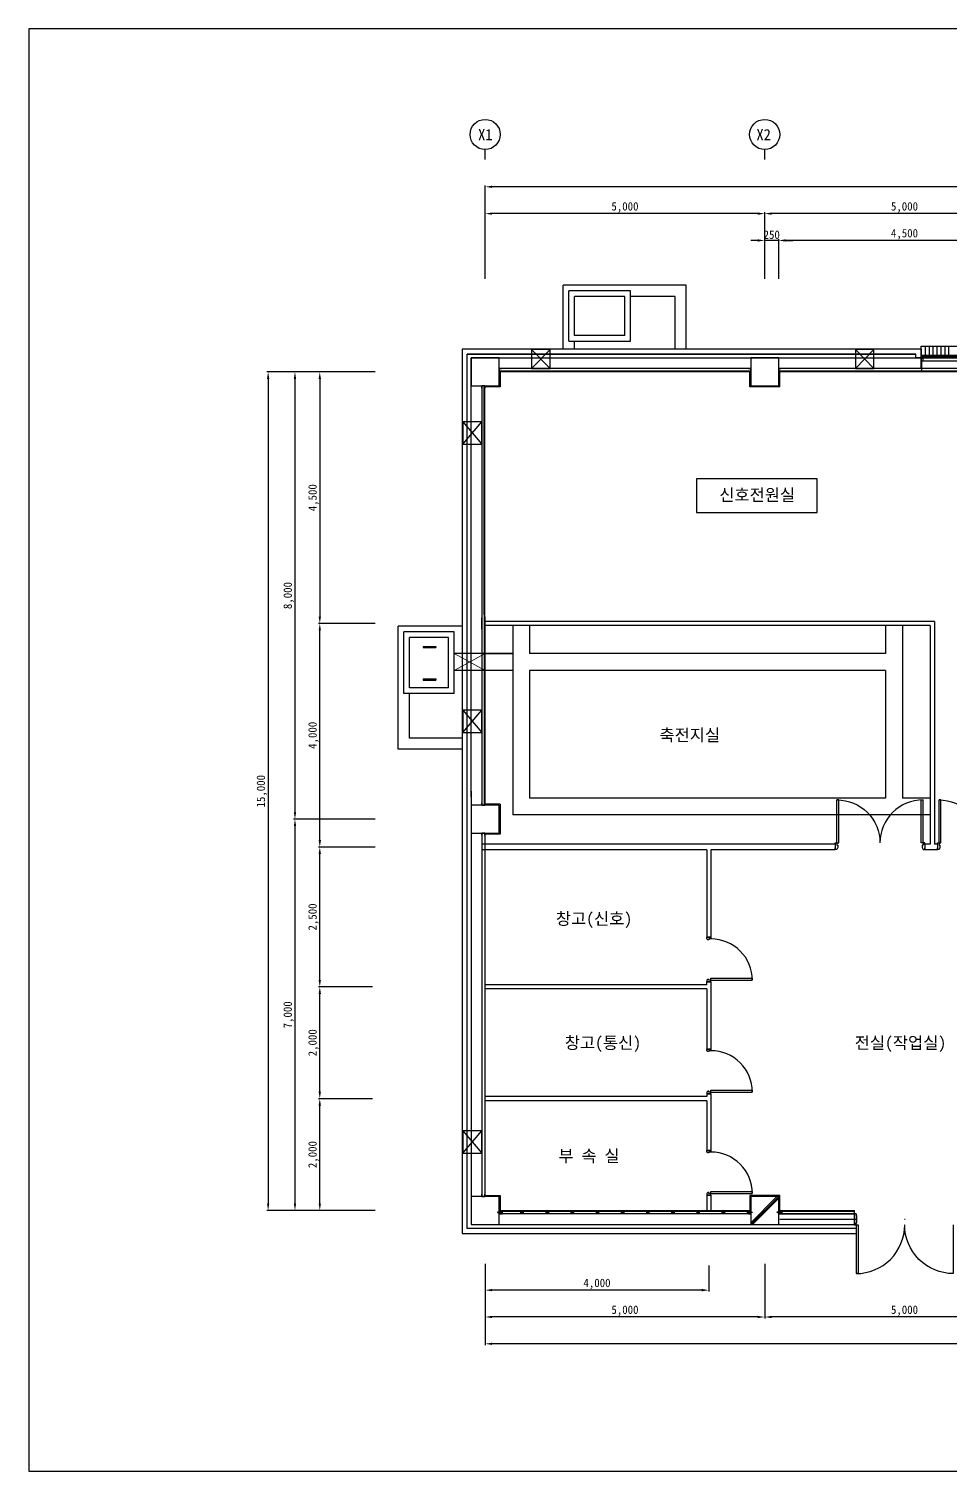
# Model space of a CAD drawing. Header units: millimetres. Extents: x -30813 to 8987, y -166608 to -135362.
# Drawn here: x -30813 to -14334, y -166608 to -140808 of the extents above; entities that cross this region are included whole.
import ezdxf
from ezdxf.enums import TextEntityAlignment as Align

# ---------------------------------------------------------------- set-up
doc = ezdxf.new("R2010")
doc.units = ezdxf.units.MM
doc.layers.add('TX-PAPR', color=2, linetype='Continuous', plot=False)
for name, color, linetype in [('TZ-BASE', 253, 'Continuous'), ('TZ-DIMS', 1, 'Continuous'), ('TZ-LEAL', 1, 'Continuous'), ('TZ-LEAT', 3, 'Continuous')]:
    doc.layers.add(name, color=color, linetype=linetype)
doc.styles.get("Standard").update_dxf_attribs({"font": 'GulimChe.ttf'})
doc.linetypes.add('BATTINB', pattern='A,0,-0.0025,[134,GulimChe.ttf,S=0.0025,R=0,X=-0.0025,Y=0.01],-0.005,[134,GulimChe.ttf,S=0.0025,R=180,X=0.0025,Y=0.01],-0.0025', length=0.01)
doc.dimstyles.new('D50', dxfattribs={"dimscale": 50, "dimtxt": 3, "dimasz": 2.5, "dimexe": 0.5, "dimexo": 0.5, "dimgap": 0.5, "dimtad": 1, "dimdec": 0, "dimzin": 1, "dimdsep": 46, "dimlunit": 6, "dimtxsty": 'Standard', "dimcen": 1, "dimclrd": 1, "dimclre": 1, "dimclrt": 3, "dimadec": 0, "dimazin": 0, "dimtfac": 1, "dimtdec": 0, "dimtix": 1, "dimtmove": 2, "dimatfit": 3, "dimfxl": 0, "dimtvp": 2, "dimlwd": -1, "dimlwe": -1, "dimarcsym": 0})

# ---------------------------------------------------------------- blocks, each defined once
blk = doc.blocks.new('*D4')
at = {"layer": 'DEFPOINTS', "color": 0, "ltscale": 0.1}
for p in [(-24632, -146945), (-25609, -151445), (-24632, -151445)]:
    blk.add_point(p, dxfattribs=at)
at = {"layer": 'TZ-DIMS', "color": 1, "ltscale": 0.1}
for p, q in [((-24657, -146945), (-25634, -146945)), ((-25609, -147070), (-25609, -151320)), ((-24657, -151445), (-25634, -151445))]:
    blk.add_line(p, q, dxfattribs=at)
for points in [[(-25630, -147070), (-25588, -147070), (-25609, -146945)], [(-25630, -151320), (-25588, -151320), (-25609, -151445)]]:
    blk.add_solid(points, dxfattribs=at)
at = {"layer": 'TZ-DIMS', "color": 3, "ltscale": 0.1, "insert": (-25720, -149195), "char_height": 150, "attachment_point": 5, "rotation": 90}
blk.add_mtext('4,500', dxfattribs=at)
blk = doc.blocks.new('*D5')
at = {"layer": 'DEFPOINTS', "color": 0, "ltscale": 0.1}
for p in [(-24596, -146945), (-26053, -154945), (-24596, -154945)]:
    blk.add_point(p, dxfattribs=at)
at = {"layer": 'TZ-DIMS', "color": 1, "ltscale": 0.1}
for p, q in [((-24621, -146945), (-26078, -146945)), ((-26053, -147070), (-26053, -154820)), ((-24621, -154945), (-26078, -154945))]:
    blk.add_line(p, q, dxfattribs=at)
for points in [[(-26074, -147070), (-26032, -147070), (-26053, -146945)], [(-26074, -154820), (-26032, -154820), (-26053, -154945)]]:
    blk.add_solid(points, dxfattribs=at)
at = {"layer": 'TZ-DIMS', "color": 3, "ltscale": 0.1, "insert": (-26164, -150945), "char_height": 150, "attachment_point": 5, "rotation": 90}
blk.add_mtext('8,000', dxfattribs=at)
blk = doc.blocks.new('*D6')
at = {"layer": 'DEFPOINTS', "color": 0, "ltscale": 0.1}
for p in [(-24596, -154945), (-26053, -161945), (-26053, -161945)]:
    blk.add_point(p, dxfattribs=at)
at = {"layer": 'TZ-DIMS', "color": 1, "ltscale": 0.1}
for p, q in [((-24621, -154945), (-26078, -154945)), ((-26053, -155070), (-26053, -161820))]:
    blk.add_line(p, q, dxfattribs=at)
for points in [[(-26074, -155070), (-26032, -155070), (-26053, -154945)], [(-26074, -161820), (-26032, -161820), (-26053, -161945)]]:
    blk.add_solid(points, dxfattribs=at)
at = {"layer": 'TZ-DIMS', "color": 3, "ltscale": 0.1, "insert": (-26164, -158445), "char_height": 150, "attachment_point": 5, "rotation": 90}
blk.add_mtext('7,000', dxfattribs=at)
blk = doc.blocks.new('*D7')
at = {"layer": 'DEFPOINTS', "color": 0, "ltscale": 0.1}
for p in [(-24596, -146945), (-26533, -161945), (-24596, -161945)]:
    blk.add_point(p, dxfattribs=at)
at = {"layer": 'TZ-DIMS', "color": 1, "ltscale": 0.1}
for p, q in [((-24621, -146945), (-26558, -146945)), ((-26533, -147070), (-26533, -161820)), ((-24621, -161945), (-26558, -161945))]:
    blk.add_line(p, q, dxfattribs=at)
for points in [[(-26554, -147070), (-26512, -147070), (-26533, -146945)], [(-26554, -161820), (-26512, -161820), (-26533, -161945)]]:
    blk.add_solid(points, dxfattribs=at)
at = {"layer": 'TZ-DIMS', "color": 3, "ltscale": 0.1, "insert": (-26644, -154445), "char_height": 150, "attachment_point": 5, "rotation": 90}
blk.add_mtext('15,000', dxfattribs=at)
blk = doc.blocks.new('*D9')
at = {"layer": 'DEFPOINTS', "color": 0, "ltscale": 0.1}
for p in [(-17401, -144593), (-17401, -145305), (-12901, -145305)]:
    blk.add_point(p, dxfattribs=at)
at = {"layer": 'TZ-DIMS', "color": 1, "ltscale": 0.1}
for p, q in [((-17401, -145280), (-17401, -144568)), ((-13026, -144593), (-17276, -144593)), ((-12901, -145280), (-12901, -144568))]:
    blk.add_line(p, q, dxfattribs=at)
for points in [[(-17276, -144572), (-17276, -144614), (-17401, -144593)], [(-13026, -144572), (-13026, -144614), (-12901, -144593)]]:
    blk.add_solid(points, dxfattribs=at)
at = {"layer": 'TZ-DIMS', "color": 3, "ltscale": 0.1, "insert": (-15151, -144482), "char_height": 150, "attachment_point": 5}
blk.add_mtext('4,500', dxfattribs=at)
blk = doc.blocks.new('*D10')
at = {"layer": 'DEFPOINTS', "color": 0, "ltscale": 0.1}
for p in [(-17651, -144593), (-17651, -145305), (-17401, -145305)]:
    blk.add_point(p, dxfattribs=at)
at = {"layer": 'TZ-DIMS', "color": 1, "ltscale": 0.1}
for p, q in [((-17776, -144593), (-17901, -144593)), ((-17651, -145280), (-17651, -144568)), ((-17401, -144593), (-17651, -144593)), ((-17401, -145280), (-17401, -144568)), ((-17276, -144593), (-17151, -144593))]:
    blk.add_line(p, q, dxfattribs=at)
for points in [[(-17776, -144572), (-17776, -144614), (-17651, -144593)], [(-17276, -144572), (-17276, -144614), (-17401, -144593)]]:
    blk.add_solid(points, dxfattribs=at)
at = {"layer": 'TZ-DIMS', "color": 3, "ltscale": 0.1, "insert": (-17526, -144491), "char_height": 150, "attachment_point": 5}
blk.add_mtext('250', dxfattribs=at)
blk = doc.blocks.new('*D12')
at = {"layer": 'DEFPOINTS', "color": 0, "ltscale": 0.1}
for p in [(-17651, -144113), (-17651, -145305), (-12651, -145305)]:
    blk.add_point(p, dxfattribs=at)
at = {"layer": 'TZ-DIMS', "color": 1, "ltscale": 0.1}
for p, q in [((-17651, -145280), (-17651, -144088)), ((-12776, -144113), (-17526, -144113)), ((-12651, -145280), (-12651, -144088))]:
    blk.add_line(p, q, dxfattribs=at)
for points in [[(-17526, -144092), (-17526, -144134), (-17651, -144113)], [(-12776, -144092), (-12776, -144134), (-12651, -144113)]]:
    blk.add_solid(points, dxfattribs=at)
at = {"layer": 'TZ-DIMS', "color": 3, "ltscale": 0.1, "insert": (-15151, -144002), "char_height": 150, "attachment_point": 5}
blk.add_mtext('5,000', dxfattribs=at)
blk = doc.blocks.new('*D13')
at = {"layer": 'DEFPOINTS', "color": 0, "ltscale": 0.1}
for p in [(-22651, -144113), (-22651, -145305), (-17651, -145305)]:
    blk.add_point(p, dxfattribs=at)
at = {"layer": 'TZ-DIMS', "color": 1, "ltscale": 0.1}
for p, q in [((-22651, -145280), (-22651, -144088)), ((-17776, -144113), (-22526, -144113)), ((-17651, -145280), (-17651, -144088))]:
    blk.add_line(p, q, dxfattribs=at)
for points in [[(-22526, -144092), (-22526, -144134), (-22651, -144113)], [(-17776, -144092), (-17776, -144134), (-17651, -144113)]]:
    blk.add_solid(points, dxfattribs=at)
at = {"layer": 'TZ-DIMS', "color": 3, "ltscale": 0.1, "insert": (-20151, -144002), "char_height": 150, "attachment_point": 5}
blk.add_mtext('5,000', dxfattribs=at)
blk = doc.blocks.new('*D14')
at = {"layer": 'DEFPOINTS', "color": 0, "ltscale": 0.1}
for p in [(-22651, -143633), (-22651, -145305), (-2651, -145305)]:
    blk.add_point(p, dxfattribs=at)
at = {"layer": 'TZ-DIMS', "color": 1, "ltscale": 0.1}
for p, q in [((-22651, -145280), (-22651, -143608)), ((-2776, -143633), (-22526, -143633)), ((-2651, -145280), (-2651, -143608))]:
    blk.add_line(p, q, dxfattribs=at)
for points in [[(-22526, -143612), (-22526, -143654), (-22651, -143633)], [(-2776, -143612), (-2776, -143654), (-2651, -143633)]]:
    blk.add_solid(points, dxfattribs=at)
at = {"layer": 'TZ-DIMS', "color": 3, "ltscale": 0.1, "insert": (-12651, -143522), "char_height": 150, "attachment_point": 5}
blk.add_mtext('20,000', dxfattribs=at)
blk = doc.blocks.new('*D17')
at = {"layer": 'DEFPOINTS', "color": 0, "ltscale": 0.1}
for p in [(-17651, -162872), (-12651, -162872), (-17651, -163850)]:
    blk.add_point(p, dxfattribs=at)
at = {"layer": 'TZ-DIMS', "color": 1, "ltscale": 0.1}
for p, q in [((-17651, -162897), (-17651, -163875)), ((-12651, -162897), (-12651, -163875)), ((-12776, -163850), (-17526, -163850))]:
    blk.add_line(p, q, dxfattribs=at)
for points in [[(-17526, -163829), (-17526, -163871), (-17651, -163850)], [(-12776, -163829), (-12776, -163871), (-12651, -163850)]]:
    blk.add_solid(points, dxfattribs=at)
at = {"layer": 'TZ-DIMS', "color": 3, "ltscale": 0.1, "insert": (-15151, -163739), "char_height": 150, "attachment_point": 5}
blk.add_mtext('5,000', dxfattribs=at)
blk = doc.blocks.new('*D18')
at = {"layer": 'DEFPOINTS', "color": 0, "ltscale": 0.1}
for p in [(-22651, -162872), (-17651, -162872), (-22651, -163850)]:
    blk.add_point(p, dxfattribs=at)
at = {"layer": 'TZ-DIMS', "color": 1, "ltscale": 0.1}
for p, q in [((-22651, -162897), (-22651, -163875)), ((-17651, -162897), (-17651, -163875)), ((-17776, -163850), (-22526, -163850))]:
    blk.add_line(p, q, dxfattribs=at)
for points in [[(-22526, -163829), (-22526, -163871), (-22651, -163850)], [(-17776, -163829), (-17776, -163871), (-17651, -163850)]]:
    blk.add_solid(points, dxfattribs=at)
at = {"layer": 'TZ-DIMS', "color": 3, "ltscale": 0.1, "insert": (-20151, -163739), "char_height": 150, "attachment_point": 5}
blk.add_mtext('5,000', dxfattribs=at)
blk = doc.blocks.new('*D19')
at = {"layer": 'DEFPOINTS', "color": 0, "ltscale": 0.1}
for p in [(-22651, -162872), (-2651, -162872), (-22651, -164330)]:
    blk.add_point(p, dxfattribs=at)
at = {"layer": 'TZ-DIMS', "color": 1, "ltscale": 0.1}
for p, q in [((-22651, -162897), (-22651, -164355)), ((-2651, -162897), (-2651, -164355)), ((-2776, -164330), (-22526, -164330))]:
    blk.add_line(p, q, dxfattribs=at)
for points in [[(-22526, -164309), (-22526, -164351), (-22651, -164330)], [(-2776, -164309), (-2776, -164351), (-2651, -164330)]]:
    blk.add_solid(points, dxfattribs=at)
at = {"layer": 'TZ-DIMS', "color": 3, "ltscale": 0.1, "insert": (-12651, -164219), "char_height": 150, "attachment_point": 5}
blk.add_mtext('20,000', dxfattribs=at)
blk = doc.blocks.new('*D31')
at = {"layer": 'DEFPOINTS', "color": 0, "ltscale": 0.1}
for p in [(-25609, -159945), (-24640, -159945), (-24640, -161945)]:
    blk.add_point(p, dxfattribs=at)
at = {"layer": 'TZ-DIMS', "color": 1, "ltscale": 0.1}
for p, q in [((-24665, -159945), (-25634, -159945)), ((-25609, -161820), (-25609, -160070)), ((-24665, -161945), (-25634, -161945))]:
    blk.add_line(p, q, dxfattribs=at)
for points in [[(-25630, -160070), (-25588, -160070), (-25609, -159945)], [(-25630, -161820), (-25588, -161820), (-25609, -161945)]]:
    blk.add_solid(points, dxfattribs=at)
at = {"layer": 'TZ-DIMS', "color": 3, "ltscale": 0.1, "insert": (-25720, -160945), "char_height": 150, "attachment_point": 5, "rotation": 90}
blk.add_mtext('2,000', dxfattribs=at)
blk = doc.blocks.new('*D32')
at = {"layer": 'DEFPOINTS', "color": 0, "ltscale": 0.1}
for p in [(-25609, -157945), (-24640, -157945), (-24640, -159945)]:
    blk.add_point(p, dxfattribs=at)
at = {"layer": 'TZ-DIMS', "color": 1, "ltscale": 0.1}
for p, q in [((-24665, -157945), (-25634, -157945)), ((-25609, -159820), (-25609, -158070)), ((-24665, -159945), (-25634, -159945))]:
    blk.add_line(p, q, dxfattribs=at)
for points in [[(-25630, -158070), (-25588, -158070), (-25609, -157945)], [(-25630, -159820), (-25588, -159820), (-25609, -159945)]]:
    blk.add_solid(points, dxfattribs=at)
at = {"layer": 'TZ-DIMS', "color": 3, "ltscale": 0.1, "insert": (-25720, -158945), "char_height": 150, "attachment_point": 5, "rotation": 90}
blk.add_mtext('2,000', dxfattribs=at)
blk = doc.blocks.new('*D33')
at = {"layer": 'DEFPOINTS', "color": 0, "ltscale": 0.1}
for p in [(-25609, -155445), (-24640, -155445), (-24640, -157945)]:
    blk.add_point(p, dxfattribs=at)
at = {"layer": 'TZ-DIMS', "color": 1, "ltscale": 0.1}
for p, q in [((-24665, -155445), (-25634, -155445)), ((-25609, -157820), (-25609, -155570)), ((-24665, -157945), (-25634, -157945))]:
    blk.add_line(p, q, dxfattribs=at)
for points in [[(-25630, -155570), (-25588, -155570), (-25609, -155445)], [(-25630, -157820), (-25588, -157820), (-25609, -157945)]]:
    blk.add_solid(points, dxfattribs=at)
at = {"layer": 'TZ-DIMS', "color": 3, "ltscale": 0.1, "insert": (-25720, -156695), "char_height": 150, "attachment_point": 5, "rotation": 90}
blk.add_mtext('2,500', dxfattribs=at)
blk = doc.blocks.new('*D34')
at = {"layer": 'DEFPOINTS', "color": 0, "ltscale": 0.1}
for p in [(-25609, -151445), (-24596, -151445), (-24596, -155445)]:
    blk.add_point(p, dxfattribs=at)
at = {"layer": 'TZ-DIMS', "color": 1, "ltscale": 0.1}
for p, q in [((-24621, -151445), (-25634, -151445)), ((-25609, -155320), (-25609, -151570)), ((-24621, -155445), (-25634, -155445))]:
    blk.add_line(p, q, dxfattribs=at)
for points in [[(-25630, -151570), (-25588, -151570), (-25609, -151445)], [(-25630, -155320), (-25588, -155320), (-25609, -155445)]]:
    blk.add_solid(points, dxfattribs=at)
at = {"layer": 'TZ-DIMS', "color": 3, "ltscale": 0.1, "insert": (-25720, -153445), "char_height": 150, "attachment_point": 5, "rotation": 90}
blk.add_mtext('4,000', dxfattribs=at)
blk = doc.blocks.new('*D35')
at = {"layer": 'DEFPOINTS', "color": 0, "ltscale": 0.1}
for p in [(-18651, -162905), (-22651, -163330), (-22651, -163370)]:
    blk.add_point(p, dxfattribs=at)
at = {"layer": 'TZ-DIMS', "color": 1, "ltscale": 0.1}
for p, q in [((-18651, -162930), (-18651, -163395)), ((-22651, -163355), (-22651, -163395)), ((-18776, -163370), (-22526, -163370))]:
    blk.add_line(p, q, dxfattribs=at)
for points in [[(-22526, -163349), (-22526, -163391), (-22651, -163370)], [(-18776, -163349), (-18776, -163391), (-18651, -163370)]]:
    blk.add_solid(points, dxfattribs=at)
at = {"layer": 'TZ-DIMS', "color": 3, "ltscale": 0.1, "insert": (-20651, -163259), "char_height": 150, "attachment_point": 5}
blk.add_mtext('4,000', dxfattribs=at)

msp = doc.modelspace()

# ---------------------------------------------------------------- linework, layer by layer
at = {"layer": 'TX-PAPR'}
msp.add_lwpolyline([(-30812.7, -166607.7), (8987.3, -166607.7), (8987.3, -140807.7), (-30812.7, -140807.7)], close=True, dxfattribs=at)
at = {"layer": 'TZ-BASE', "linetype": 'BATTINB'}
for p, q in [((-19053.7, -145394.7), (-21253.7, -145394.7)), ((-21253.7, -146534.7), (-21253.7, -145394.7)), ((-20053.7, -145494.7), (-21153.7, -145494.7)), ((-21153.7, -146394.7), (-21153.7, -145494.7)), ((-20053.7, -146394.7), (-20053.7, -145494.7)), ((-19053.7, -146534.7), (-19053.7, -145394.7)), ((-21053.7, -146295.1), (-21053.5, -145594.7)), ((-20153.5, -145594.7), (-21053.5, -145594.7)), ((-20153.7, -146295.1), (-20153.5, -145594.7)), ((-19253.7, -145594.7), (-20053.7, -145594.7)), ((-19253.7, -146534.7), (-19253.7, -145594.7)), ((-21153.7, -146394.7), (-20053.7, -146394.7)), ((-20153.7, -146295.1), (-21053.7, -146295.1)), ((-21053.7, -146534.7), (-21053.7, -146394.7)), ((-21821.4, -146544.7), (-21491.4, -146884.7)), ((-21491.4, -146544.7), (-21821.4, -146884.7)), ((-16028.6, -146544.7), (-15698.6, -146884.7)), ((-15698.6, -146544.7), (-16028.6, -146884.7)), ((-22383.2, -146939.7), (-22383.2, -147212.7)), ((-17919.2, -147212.7), (-17919.2, -146939.7)), ((-17401.2, -146938.7), (-12921.2, -146938.7)), ((-17383.2, -147212.7), (-17383.4, -146939.5)), ((-22383.2, -147212.7), (-22656.2, -147212.7)), ((-17383.2, -147212.7), (-17919.2, -147212.7)), ((-23051.2, -148234.8), (-22711.2, -147834.8)), ((-23051.2, -147834.8), (-22711.2, -148234.8)), ((-24207.2, -153694.7), (-24207.2, -151494.7)), ((-23067.2, -151494.7), (-24207.2, -151494.7)), ((-24107.2, -152694.7), (-24107.2, -151594.7)), ((-23207.2, -151594.7), (-24107.2, -151594.7)), ((-24007.2, -152595), (-24007.2, -151694.7)), ((-23306.9, -151694.7), (-24007.2, -151694.7)), ((-23306.9, -152594.7), (-23306.9, -151694.7)), ((-23207.2, -152694.7), (-23207.2, -151594.7)), ((-23761.4, -151853.8), (-23534.1, -151853.8)), ((-23761.4, -151853.8), (-23761.4, -151876.5)), ((-23761.4, -151876.5), (-23534.1, -151876.5)), ((-23534.1, -151853.8), (-23534.1, -151876.5)), ((-23761.4, -152435.6), (-23534.1, -152435.6)), ((-23761.4, -152435.6), (-23761.4, -152458.3)), ((-23761.4, -152458.3), (-23534.1, -152458.3)), ((-23534.1, -152435.6), (-23534.1, -152458.3)), ((-23207.2, -152694.7), (-24107.2, -152694.7)), ((-23306.9, -152594.7), (-24007.2, -152594.7)), ((-24007.2, -153494.7), (-24007.2, -152694.7)), ((-23051.2, -153396.6), (-22711.2, -152996.6)), ((-23051.2, -152996.6), (-22711.2, -153396.6)), ((-23067.2, -153494.4), (-24007.2, -153494.7)), ((-23067.2, -153694.7), (-24207.2, -153694.7)), ((-22383.1, -154676.7), (-22657.1, -154676.7)), ((-22383.1, -154676.7), (-22383.1, -155212.7)), ((-22383.1, -155212.7), (-22656.1, -155212.7)), ((-23051.1, -160921.7), (-22711.1, -160521.7)), ((-23051.1, -160521.7), (-22711.1, -160921.7)), ((-22656.1, -161676.7), (-22383.1, -161676.7)), ((-22383.1, -161676.7), (-22383.1, -161949.7)), ((-17383.1, -161676.9), (-17919.1, -161676.9)), ((-17919.1, -161676.9), (-17919.1, -161986.9)), ((-17901.1, -162194.6), (-17401.3, -161694.9)), ((-17901.1, -162162.8), (-17433.1, -161694.9)), ((-17869.5, -162194.9), (-17401.1, -161726.4)), ((-17383.1, -161949.9), (-17383.1, -161676.9))]:
    msp.add_line(p, q, dxfattribs=at)
at = {"layer": 'TZ-BASE', "ltscale": 0.1}
for p, q in [((-14851.2, -146534.7), (-23061.2, -146534.7)), ((-23061.2, -146534.7), (-23061.2, -162354.7)), ((-14851.2, -146649.7), (-14851.2, -146484.7)), ((-14851.2, -146534.7), (-14851.2, -146694.7)), ((-14851.2, -146534.7), (-14851.2, -146885.7)), ((-22971.2, -162264.7), (-22971.2, -146624.7)), ((-22971.2, -146624.7), (-14951.2, -146624.7)), ((-17351.2, -146694.7), (-17251.2, -146694.7)), ((-14951.2, -146694.7), (-14951.2, -146624.7)), ((-14851.2, -146694.7), (-14951.2, -146694.7)), ((-14851.2, -146699.7), (-14851.2, -146885.7)), ((-14851.2, -146749.7), (-14851.2, -146885.7)), ((-22381.2, -146938.7), (-17921.2, -146938.7)), ((-22711.2, -151544.7), (-22711.2, -151344.7)), ((-14613.2, -151406.7), (-22651.2, -151406.7)), ((-14613.2, -151406.7), (-14613.2, -155394.7)), ((-14689.2, -151482.7), (-22651.2, -151482.7)), ((-22157.2, -151482.7), (-22157.2, -154869.7)), ((-21857.2, -151482.7), (-21857.2, -151982.7)), ((-15489.2, -151482.7), (-15489.2, -151982.7)), ((-15189.2, -151482.7), (-15189.2, -154569.7)), ((-14689.2, -151482.7), (-14689.2, -155394.7)), ((-22157.2, -151982.7), (-23207.2, -151982.7)), ((-15489.2, -151982.7), (-21857.2, -151982.7)), ((-22157.2, -152282.7), (-23207.2, -152282.7)), ((-21857.2, -152282.7), (-21857.2, -154569.7)), ((-15489.2, -152282.7), (-21857.2, -152282.7)), ((-15489.2, -152282.7), (-15489.2, -154569.7)), ((-15489.2, -154569.7), (-21857.2, -154569.7)), ((-14689.2, -154569.7), (-15189.2, -154569.7)), ((-14689.2, -154869.7), (-22157.2, -154869.7)), ((-22711.1, -155344.7), (-22711.1, -155544.7)), ((-22711.1, -155344.7), (-22711.1, -155544.7)), ((-16389.2, -155394.7), (-22711.1, -155394.7)), ((-18689.1, -155494.7), (-22711.1, -155494.7)), ((-18689.1, -155494.7), (-18689.1, -157056.7)), ((-18613.1, -155494.7), (-18613.1, -157056.7)), ((-16389.2, -155494.7), (-18613.1, -155494.7)), ((-16389.2, -155369.7), (-16389.2, -155469.7)), ((-16389.2, -155494.7), (-16389.2, -155489.7)), ((-14689.2, -155394.7), (-14789.2, -155394.7)), ((-14789.2, -155394.7), (-14789.2, -155494.7)), ((-14563.2, -155494.7), (-14789.2, -155494.7)), ((-14563.2, -155394.7), (-14613.2, -155394.7)), ((-14563.2, -155394.7), (-14563.2, -155494.7)), ((-18613.1, -157056.7), (-18689.1, -157056.7)), ((-18690.7, -157856.7), (-18690.7, -157906.7)), ((-18613.1, -157856.7), (-18689.1, -157856.7)), ((-18613.1, -157856.7), (-18613.1, -157906.7)), ((-18613.1, -157856.7), (-18613.1, -159056.7)), ((-18689.1, -157906.7), (-22651.1, -157906.7)), ((-18689.1, -157982.7), (-22651.1, -157982.7)), ((-18689.1, -157982.7), (-18689.1, -159056.7)), ((-18613.1, -159056.7), (-18689.1, -159056.7)), ((-18689.1, -159906.7), (-22651.1, -159906.7)), ((-18613.1, -159856.7), (-18689.1, -159856.7)), ((-18689.1, -159856.7), (-18689.1, -159906.7)), ((-18613.1, -159856.7), (-18613.1, -159906.7)), ((-18613.1, -159856.7), (-18613.1, -160869.8)), ((-18689.1, -159982.7), (-22651.1, -159982.7)), ((-18689.1, -159982.7), (-18689.1, -160869.8)), ((-18613.1, -160869.8), (-18689.1, -160869.8)), ((-18689.1, -161669.8), (-18689.1, -161950.7)), ((-18613.1, -161669.8), (-18689.1, -161669.8)), ((-18613.1, -161669.8), (-18613.1, -161950.7)), ((-16721.1, -162003.7), (-17381.1, -162003.7)), ((-16047.6, -162203.7), (-16047.6, -162003.7)), ((-16045.2, -162004.7), (-16045.2, -161944.7)), ((-16017.7, -162264.7), (-22971.2, -162264.7)), ((-23061.2, -162354.7), (-16017.7, -162354.7))]:
    msp.add_line(p, q, dxfattribs=at)
at = {"layer": 'TZ-BASE'}
for p, q in [((-14851.2, -146534.7), (-23061.2, -146534.7)), ((-14851.2, -146484.7), (-13351.2, -146484.7)), ((-14851.2, -146649.7), (-14851.2, -146484.7)), ((-14851.2, -146684.7), (-14851.2, -146534.7)), ((-14851.2, -146534.7), (-14851.2, -146684.7)), ((-14776.2, -146649.7), (-14776.2, -146484.7)), ((-14706.2, -146649.7), (-14706.2, -146484.7)), ((-14636.2, -146649.7), (-14636.2, -146484.7)), ((-14566.2, -146649.7), (-14566.2, -146484.7)), ((-14496.2, -146649.7), (-14496.2, -146484.7)), ((-14426.2, -146649.7), (-14426.2, -146484.7)), ((-14356.2, -146649.7), (-14356.2, -146484.7)), ((-14951.2, -146624.7), (-22971.2, -146624.7)), ((-22901.3, -154544.7), (-22901.3, -146694.7)), ((-22901.3, -146694.7), (-12901.2, -146694.7)), ((-14951.2, -146694.7), (-14951.2, -146624.7)), ((-14851.2, -146884.7), (-14851.2, -146684.7)), ((-14851.2, -146874.7), (-14851.2, -146684.7)), ((-14851.2, -146874.7), (-14851.2, -146684.7)), ((-14838.2, -146938.7), (-14838.2, -146749.7)), ((-13381.2, -146649.7), (-14833.8, -146649.7)), ((-14830.5, -146654.5), (-14792.5, -146654.5)), ((-14830.5, -146654.5), (-14830.5, -146694.5)), ((-14830.5, -146694.5), (-14792.5, -146694.5)), ((-13368.6, -146749.7), (-14821.2, -146749.7)), ((-14792.5, -146669.8), (-14798.1, -146671.6)), ((-14798.1, -146678), (-14798.1, -146671.6)), ((-14792.5, -146679.8), (-14798.1, -146678)), ((-14796, -146676.8), (-14796, -146672.8)), ((-14115.2, -146672.8), (-14796, -146672.8)), ((-14115.2, -146676.8), (-14796, -146676.8)), ((-14792.5, -146654.5), (-14792.5, -146669.8)), ((-14118.7, -146654.5), (-14792.5, -146654.5)), ((-14792.5, -146669), (-14789.8, -146670.4)), ((-14792.5, -146680.6), (-14789.8, -146679.2)), ((-14792.5, -146679.8), (-14792.5, -146694.5)), ((-14118.7, -146694.5), (-14792.5, -146694.5)), ((-14789.8, -146670.4), (-14789.3, -146671.4)), ((-14789.8, -146679.2), (-14789.3, -146678.2)), ((-14789.3, -146671.4), (-14788.7, -146672.8)), ((-14789.3, -146678.2), (-14788.7, -146676.8)), ((-17901.2, -146884.7), (-22401.2, -146884.7)), ((-22401.2, -146884.7), (-22401.2, -146939.7)), ((-22361.9, -146884.7), (-22401.2, -146884.7)), ((-22401.2, -146939.7), (-22361.9, -146939.7)), ((-22400.2, -146938), (-22400.2, -146886.4)), ((-22399.5, -146885.7), (-22361.2, -146885.7)), ((-22361.2, -146938.7), (-22399.5, -146938.7)), ((-22381.2, -146925.7), (-22381.2, -146938.7)), ((-22381.2, -146925.7), (-17921.2, -146925.7)), ((-22361.2, -146885.7), (-22361.2, -146885.4)), ((-21665, -146885.7), (-21665, -146885.4)), ((-17941.2, -146885.7), (-17941.2, -146885.4)), ((-17902.9, -146885.7), (-17941.2, -146885.7)), ((-17941.2, -146938.7), (-17902.9, -146938.7)), ((-17940.5, -146884.7), (-17901.2, -146884.7)), ((-17901.2, -146939.7), (-17940.5, -146939.7)), ((-17921.2, -146925.7), (-17921.2, -146938.7)), ((-17902.2, -146938), (-17902.2, -146886.4)), ((-17901.2, -146884.7), (-17901.2, -146939.7)), ((-12940.5, -146884.7), (-17401.2, -146884.7)), ((-17401.2, -146884.7), (-17401.2, -146939.7)), ((-17361.9, -146884.7), (-17401.2, -146884.7)), ((-17401.2, -146925.7), (-12961.2, -146925.7)), ((-17401.2, -146939.7), (-17361.9, -146939.7)), ((-17400.2, -146938), (-17400.2, -146886.4)), ((-17399.5, -146885.7), (-17361.2, -146885.7)), ((-17361.2, -146938.7), (-17399.5, -146938.7)), ((-17381.2, -146925.7), (-17381.2, -146938.7)), ((-17361.2, -146885.7), (-17361.2, -146885.4)), ((-22711.2, -147194.7), (-22656.2, -147194.7)), ((-22711.2, -147234), (-22711.2, -147194.7)), ((-22710.2, -147234.7), (-22710.5, -147234.7)), ((-22710.2, -147196.4), (-22710.2, -147234.7)), ((-22657.9, -147195.7), (-22709.5, -147195.7)), ((-22670.2, -147214.7), (-22657.2, -147214.7)), ((-22670.2, -151284.7), (-22670.2, -147214.7)), ((-22657.2, -147234.7), (-22657.2, -147196.4)), ((-22657.2, -151324.7), (-22657.2, -147214.7)), ((-22656.2, -147194.7), (-22656.2, -147234)), ((-22670.2, -151284.7), (-22670.2, -154674.7)), ((-22657.2, -151324.7), (-22657.2, -154676.7)), ((-22711.2, -151544.7), (-22711.2, -154694.7)), ((-22901.1, -154444.7), (-22901.1, -162169.7)), ((-22711.3, -154444.7), (-22711.3, -154694.7)), ((-22711.1, -154444.7), (-22711.1, -154694.7)), ((-22711.3, -154655.4), (-22711.3, -154694.7)), ((-22711.1, -154655.4), (-22711.1, -154694.7)), ((-22711.1, -154694.7), (-22656.1, -154694.7)), ((-22710.3, -154654.7), (-22710.6, -154654.7)), ((-22710.1, -154654.7), (-22710.4, -154654.7)), ((-22710.3, -154693), (-22710.3, -154654.7)), ((-22710.1, -154693), (-22710.1, -154654.7)), ((-22657.8, -154693.7), (-22709.4, -154693.7)), ((-22670.1, -154674.7), (-22657.1, -154674.7)), ((-22657.1, -154654.7), (-22657.1, -154693)), ((-22656.1, -154694.7), (-22656.1, -154655.4)), ((-22711.1, -155194.7), (-22711.1, -161694.7)), ((-22711.1, -155194.7), (-22656.1, -155194.7)), ((-22711.1, -155234), (-22711.1, -155194.7)), ((-22710.1, -155234.7), (-22710.4, -155234.7)), ((-22710.1, -155196.4), (-22710.1, -155234.7)), ((-22657.8, -155195.7), (-22709.4, -155195.7)), ((-22657.1, -155234.7), (-22657.1, -155196.4)), ((-22657.1, -155212.7), (-22657.1, -155369.7)), ((-22656.1, -155194.7), (-22656.1, -155234)), ((-22657.1, -155369.7), (-22657.1, -161674.7)), ((-22711.1, -161655.4), (-22711.1, -161694.7)), ((-22711.1, -161694.7), (-22656.1, -161694.7)), ((-22710.1, -161654.7), (-22710.4, -161654.7)), ((-22710.1, -161693), (-22710.1, -161654.7)), ((-22657.8, -161693.7), (-22709.4, -161693.7)), ((-22657.1, -161654.7), (-22657.1, -161693)), ((-22656.1, -161694.7), (-22656.1, -161655.4)), ((-22401.1, -162004.7), (-22401.1, -161949.7)), ((-22401.1, -161949.7), (-22361.8, -161949.7)), ((-17901.1, -162004.7), (-22401.1, -162004.7)), ((-22361.8, -162004.7), (-22401.1, -162004.7)), ((-22400.1, -161951.4), (-22400.1, -162003)), ((-22361.1, -161950.7), (-22399.4, -161950.7)), ((-22399.4, -162003.7), (-22361.1, -162003.7)), ((-22381.1, -161963.7), (-22381.1, -161950.7)), ((-17921.1, -161950.7), (-22381.1, -161950.7)), ((-17921.1, -161963.7), (-22381.1, -161963.7)), ((-17921.1, -162003.7), (-22381.1, -162003.7)), ((-22361.1, -162003.7), (-22361.1, -162004)), ((-21991.1, -162003.7), (-21991.1, -162004)), ((-21541.1, -162003.7), (-21541.1, -162004)), ((-21091.1, -162003.7), (-21091.1, -162004)), ((-20641.1, -162003.7), (-20641.1, -162004)), ((-20191.1, -162003.7), (-20191.1, -162004)), ((-19741.1, -162003.7), (-19741.1, -162004)), ((-19291.1, -162003.7), (-19291.1, -162004)), ((-18841.1, -162003.7), (-18841.1, -162004)), ((-18391.1, -162003.7), (-18391.1, -162004)), ((-17941.1, -161950.7), (-17902.8, -161950.7)), ((-17941.1, -161950.9), (-17902.8, -161950.9)), ((-17902.8, -162003.7), (-17941.1, -162003.7)), ((-17941.1, -162003.7), (-17941.1, -162004)), ((-17902.8, -162003.9), (-17941.1, -162003.9)), ((-17941.1, -162003.9), (-17941.1, -162004.2)), ((-17901.1, -161949.7), (-17940.4, -161949.7)), ((-17901.1, -161949.9), (-17940.4, -161949.9)), ((-17940.4, -162004.7), (-17901.1, -162004.7)), ((-17940.4, -162004.9), (-17901.1, -162004.9)), ((-17921.1, -161963.7), (-17921.1, -161950.7)), ((-17921.1, -161963.7), (-17921.1, -161950.7)), ((-17921.1, -161963.9), (-17921.1, -161950.9)), ((-17902.1, -161951.4), (-17902.1, -162003)), ((-17902.1, -161951.4), (-17902.1, -162003)), ((-17902.1, -161951.6), (-17902.1, -162003.2)), ((-17901.1, -162004.7), (-17901.1, -161949.7)), ((-17901.1, -162004.7), (-17901.1, -161949.7)), ((-17901.1, -162004.9), (-17901.1, -161949.9)), ((-17401.1, -162004.7), (-17401.1, -161949.7)), ((-17401.1, -161949.7), (-17361.8, -161949.7)), ((-17401.1, -162004.9), (-17401.1, -161949.9)), ((-17401.1, -161949.9), (-17361.8, -161949.9)), ((-17401.1, -162004.7), (-16045.2, -162004.7)), ((-16045.2, -162004.7), (-17401.1, -162004.7)), ((-17361.8, -162004.7), (-17401.1, -162004.7)), ((-17361.8, -162004.9), (-17401.1, -162004.9)), ((-17400.8, -162004.7), (-17400.8, -161949.7)), ((-17400.8, -161949.7), (-17361.5, -161949.7)), ((-17361.5, -162004.7), (-17400.8, -162004.7)), ((-17400.1, -161951.4), (-17400.1, -162003)), ((-17400.1, -161951.6), (-17400.1, -162003.2)), ((-17399.8, -161951.4), (-17399.8, -162003)), ((-17361.1, -161950.7), (-17399.4, -161950.7)), ((-17361.1, -161950.9), (-17399.4, -161950.9)), ((-17399.4, -162003.7), (-17361.1, -162003.7)), ((-17399.4, -162003.9), (-17361.1, -162003.9)), ((-17360.8, -161950.7), (-17399.1, -161950.7)), ((-17399.1, -162003.7), (-17360.8, -162003.7)), ((-17381.1, -161963.7), (-17381.1, -161950.7)), ((-16045.2, -161950.7), (-17381.1, -161950.7)), ((-17381.1, -161963.9), (-17381.1, -161950.9)), ((-16045.2, -161963.7), (-17381.1, -161963.7)), ((-16045.2, -162003.7), (-17381.1, -162003.7)), ((-17380.8, -161963.7), (-17380.8, -161950.7)), ((-17361.1, -162003.7), (-17361.1, -162004)), ((-17361.1, -162003.9), (-17361.1, -162004.2)), ((-17360.8, -162003.7), (-17360.8, -162004)), ((-22876.1, -162194.7), (-16017.6, -162194.7)), ((-16002.6, -162103.7), (-17381.1, -162103.7)), ((-15141.8, -162103.7), (-15153.4, -162103.7)), ((-15147.7, -162194.7), (-15147.6, -162194.7))]:
    msp.add_line(p, q, dxfattribs=at)
at = {"layer": 'TZ-BASE', "lineweight": 0, "ltscale": 0.1}
for p, q in [((-22651.2, -151982.7), (-23207.2, -152282.7)), ((-23207.2, -151982.7), (-22651.2, -152282.7))]:
    msp.add_line(p, q, dxfattribs=at)
at = {"layer": 'TZ-BASE', "linetype": 'BATTINB', "ltscale": 0.1}
for p, q in [((-22341.1, -161963.7), (-22381.1, -162003.7)), ((-22381.1, -161963.7), (-22341.1, -162003.7)), ((-22011.1, -161963.7), (-21971.1, -162003.7)), ((-21971.1, -161963.7), (-22011.1, -162003.7)), ((-21561.1, -161963.7), (-21521.1, -162003.7)), ((-21521.1, -161963.7), (-21561.1, -162003.7)), ((-21111.1, -161963.7), (-21071.1, -162003.7)), ((-21071.1, -161963.7), (-21111.1, -162003.7)), ((-20661.1, -161963.7), (-20621.1, -162003.7)), ((-20621.1, -161963.7), (-20661.1, -162003.7)), ((-20211.1, -161963.7), (-20171.1, -162003.7)), ((-20171.1, -161963.7), (-20211.1, -162003.7)), ((-19761.1, -161963.7), (-19721.1, -162003.7)), ((-19721.1, -161963.7), (-19761.1, -162003.7)), ((-19311.1, -161963.7), (-19271.1, -162003.7)), ((-19271.1, -161963.7), (-19311.1, -162003.7)), ((-18861.1, -161963.7), (-18821.1, -162003.7)), ((-18821.1, -161963.7), (-18861.1, -162003.7)), ((-18411.1, -161963.7), (-18371.1, -162003.7)), ((-18371.1, -161963.7), (-18411.1, -162003.7)), ((-17961.1, -161963.7), (-17921.1, -162003.7)), ((-17921.1, -161963.7), (-17961.1, -162003.7)), ((-17961.1, -161963.9), (-17921.1, -162003.9)), ((-17921.1, -161963.9), (-17961.1, -162003.9)), ((-17341.1, -161963.7), (-17381.1, -162003.7)), ((-17381.1, -161963.7), (-17341.1, -162003.7)), ((-17341.1, -161963.9), (-17381.1, -162003.9)), ((-17381.1, -161963.9), (-17341.1, -162003.9))]:
    msp.add_line(p, q, dxfattribs=at)
at = {"layer": 'TZ-BASE'}
for points in [[(-22401.2, -146694.7), (-22901.2, -146694.7), (-22901.2, -147194.7), (-22401.2, -147194.7)], [(-17401.2, -146694.7), (-17901.2, -146694.7), (-17901.2, -147194.7), (-17401.2, -147194.7)], [(-14851.2, -146649.7), (-14833.8, -146649.7), (-14833.8, -146698.7), (-14821.2, -146698.7), (-14821.2, -146700.8), (-14821.2, -146749.7), (-14851.2, -146749.7)], [(-16710.8, -149456.4), (-16710.8, -148856.4), (-18872.3, -148856.4), (-18872.3, -149456.4)], [(-22401.1, -154694.7), (-22901.1, -154694.7), (-22901.1, -155194.7), (-22401.1, -155194.7)], [(-22401.1, -161694.7), (-22901.1, -161694.7), (-22901.1, -162194.7), (-22401.1, -162194.7)], [(-17401.1, -161694.9), (-17901.1, -161694.9), (-17901.1, -162194.9), (-17401.1, -162194.9)], [(-22341.1, -162003.7), (-22341.1, -161963.7), (-22381.1, -161963.7), (-22381.1, -162003.7)], [(-22011.1, -162003.7), (-22011.1, -161963.7), (-21971.1, -161963.7), (-21971.1, -162003.7)], [(-21561.1, -162003.7), (-21561.1, -161963.7), (-21521.1, -161963.7), (-21521.1, -162003.7)], [(-21111.1, -162003.7), (-21111.1, -161963.7), (-21071.1, -161963.7), (-21071.1, -162003.7)], [(-20661.1, -162003.7), (-20661.1, -161963.7), (-20621.1, -161963.7), (-20621.1, -162003.7)], [(-20211.1, -162003.7), (-20211.1, -161963.7), (-20171.1, -161963.7), (-20171.1, -162003.7)], [(-19761.1, -162003.7), (-19761.1, -161963.7), (-19721.1, -161963.7), (-19721.1, -162003.7)], [(-19311.1, -162003.7), (-19311.1, -161963.7), (-19271.1, -161963.7), (-19271.1, -162003.7)], [(-18861.1, -162003.7), (-18861.1, -161963.7), (-18821.1, -161963.7), (-18821.1, -162003.7)], [(-18411.1, -162003.7), (-18411.1, -161963.7), (-18371.1, -161963.7), (-18371.1, -162003.7)], [(-17961.1, -162003.7), (-17961.1, -161963.7), (-17921.1, -161963.7), (-17921.1, -162003.7)], [(-17961.1, -162003.9), (-17961.1, -161963.9), (-17921.1, -161963.9), (-17921.1, -162003.9)], [(-17341.1, -162003.7), (-17341.1, -161963.7), (-17381.1, -161963.7), (-17381.1, -162003.7)], [(-17341.1, -162003.9), (-17341.1, -161963.9), (-17381.1, -161963.9), (-17381.1, -162003.9)]]:
    msp.add_lwpolyline(points, close=True, dxfattribs=at)
for points in [[(-22901.2, -154544.7), (-22901.2, -146694.7), (-17251.2, -146694.7)], [(-22711.2, -147194.7), (-22711.2, -151344.7), (-22711.3, -154694.7)], [(-22431.4, -161977.4), (-22429.2, -161979.9), (-22424.8, -161979.9), (-22427.3, -161974.9), (-22429.2, -161974.9), (-22431.4, -161977.4)], [(-22425.6, -161974.9), (-22423.1, -161979.9), (-22419.7, -161979.9), (-22422.2, -161974.9), (-22425.6, -161974.9)], [(-22420.2, -161974.9), (-22417.7, -161979.9), (-22414.4, -161979.9), (-22416.9, -161974.9), (-22420.2, -161974.9)], [(-22415.2, -161974.9), (-22412.7, -161979.9), (-22409.4, -161979.9), (-22411.9, -161974.9), (-22415.2, -161974.9)], [(-22401.1, -161974.9), (-22410.2, -161974.9), (-22407.7, -161979.9), (-22401.1, -161979.9)], [(-17901.1, -161974.9), (-17892, -161974.9), (-17894.5, -161979.9), (-17901.1, -161979.9)], [(-17901.1, -161974.9), (-17892, -161974.9), (-17894.5, -161979.9), (-17901.1, -161979.9)], [(-17901.1, -161975.1), (-17892, -161975.1), (-17894.5, -161980.1), (-17901.1, -161980.1)], [(-17887, -161974.9), (-17889.5, -161979.9), (-17892.9, -161979.9), (-17890.4, -161974.9), (-17887, -161974.9)], [(-17887, -161974.9), (-17889.5, -161979.9), (-17892.9, -161979.9), (-17890.4, -161974.9), (-17887, -161974.9)], [(-17886.9, -161975.1), (-17889.4, -161980.1), (-17892.8, -161980.1), (-17890.3, -161975.1), (-17886.9, -161975.1)], [(-17882, -161974.9), (-17884.5, -161979.9), (-17887.8, -161979.9), (-17885.3, -161974.9), (-17882, -161974.9)], [(-17882, -161974.9), (-17884.5, -161979.9), (-17887.8, -161979.9), (-17885.3, -161974.9), (-17882, -161974.9)], [(-17881.9, -161975.1), (-17884.4, -161980.1), (-17887.8, -161980.1), (-17885.3, -161975.1), (-17881.9, -161975.1)], [(-17876.6, -161974.9), (-17879.1, -161979.9), (-17882.5, -161979.9), (-17880, -161974.9), (-17876.6, -161974.9)], [(-17876.6, -161974.9), (-17879.1, -161979.9), (-17882.5, -161979.9), (-17880, -161974.9), (-17876.6, -161974.9)], [(-17876.6, -161975.1), (-17879.1, -161980.1), (-17882.4, -161980.1), (-17879.9, -161975.1), (-17876.6, -161975.1)], [(-17870.8, -161977.4), (-17873, -161979.9), (-17877.4, -161979.9), (-17874.9, -161974.9), (-17873, -161974.9), (-17870.8, -161977.4)], [(-17870.8, -161977.4), (-17873, -161979.9), (-17877.4, -161979.9), (-17874.9, -161974.9), (-17873, -161974.9), (-17870.8, -161977.4)], [(-17870.7, -161977.6), (-17873, -161980.1), (-17877.4, -161980.1), (-17874.9, -161975.1), (-17873, -161975.1), (-17870.7, -161977.6)], [(-17431.4, -161977.4), (-17429.2, -161979.9), (-17424.8, -161979.9), (-17427.3, -161974.9), (-17429.2, -161974.9), (-17431.4, -161977.4)], [(-17431.4, -161977.6), (-17429.2, -161980.1), (-17424.7, -161980.1), (-17427.2, -161975.1), (-17429.2, -161975.1), (-17431.4, -161977.6)], [(-17431.1, -161977.4), (-17428.9, -161979.9), (-17424.5, -161979.9), (-17427, -161974.9), (-17428.9, -161974.9), (-17431.1, -161977.4)], [(-17425.6, -161974.9), (-17423.1, -161979.9), (-17419.7, -161979.9), (-17422.2, -161974.9), (-17425.6, -161974.9)], [(-17425.5, -161975.1), (-17423.1, -161980.1), (-17419.7, -161980.1), (-17422.2, -161975.1), (-17425.5, -161975.1)], [(-17425.3, -161974.9), (-17422.8, -161979.9), (-17419.5, -161979.9), (-17422, -161974.9), (-17425.3, -161974.9)], [(-17420.2, -161974.9), (-17417.7, -161979.9), (-17414.4, -161979.9), (-17416.9, -161974.9), (-17420.2, -161974.9)], [(-17420.2, -161975.1), (-17417.7, -161980.1), (-17414.3, -161980.1), (-17416.8, -161975.1), (-17420.2, -161975.1)], [(-17420, -161974.9), (-17417.5, -161979.9), (-17414.1, -161979.9), (-17416.6, -161974.9), (-17420, -161974.9)], [(-17415.2, -161974.9), (-17412.7, -161979.9), (-17409.4, -161979.9), (-17411.9, -161974.9), (-17415.2, -161974.9)], [(-17415.2, -161975.1), (-17412.7, -161980.1), (-17409.3, -161980.1), (-17411.8, -161975.1), (-17415.2, -161975.1)], [(-17414.9, -161974.9), (-17412.4, -161979.9), (-17409.1, -161979.9), (-17411.6, -161974.9), (-17414.9, -161974.9)], [(-17401.1, -161974.9), (-17410.2, -161974.9), (-17407.7, -161979.9), (-17401.1, -161979.9)], [(-17401, -161975.1), (-17410.1, -161975.1), (-17407.6, -161980.1), (-17401, -161980.1)], [(-17400.8, -161974.9), (-17409.9, -161974.9), (-17407.4, -161979.9), (-17400.8, -161979.9)]]:
    msp.add_lwpolyline(points, dxfattribs=at)
at = {"layer": 'TZ-BASE', "linetype": 'BATTINB'}
for points in [[(-21491.4, -146544.7), (-21821.4, -146544.7), (-21821.4, -146884.7), (-21491.4, -146884.7)], [(-15698.6, -146544.7), (-16028.6, -146544.7), (-16028.6, -146884.7), (-15698.6, -146884.7)], [(-23051.2, -147834.8), (-23051.2, -148234.8), (-22711.2, -148234.8), (-22711.2, -147834.8)], [(-23051.2, -152996.6), (-23051.2, -153396.6), (-22711.2, -153396.6), (-22711.2, -152996.6)], [(-23051.1, -160521.7), (-23051.1, -160921.7), (-22711.1, -160921.7), (-22711.1, -160521.7)]]:
    msp.add_lwpolyline(points, close=True, dxfattribs=at)
at = {"layer": 'TZ-BASE', "ltscale": 0.1}
for points in [[(-22651.2, -151982.7), (-22157.2, -151982.7), (-22157.2, -152282.7), (-22651.2, -152282.7)], [(-18613.1, -157056.7), (-18613.1, -157086.7), (-18653.1, -157086.7), (-18653.1, -157101.7), (-18671.1, -157101.7), (-18689.1, -157086.7), (-18689.1, -157056.7)], [(-18613.1, -157856.7), (-18613.1, -157826.7), (-18653.1, -157826.7), (-18653.1, -157811.7), (-18671.1, -157811.7), (-18689.1, -157826.7), (-18689.1, -157856.7)], [(-18613.1, -159056.7), (-18613.1, -159086.7), (-18653.1, -159086.7), (-18653.1, -159101.7), (-18671.1, -159101.7), (-18689.1, -159086.7), (-18689.1, -159056.7)], [(-18613.1, -159856.7), (-18613.1, -159826.7), (-18653.1, -159826.7), (-18653.1, -159811.7), (-18671.1, -159811.7), (-18689.1, -159826.7), (-18689.1, -159856.7)], [(-18613.1, -160869.8), (-18613.1, -160899.8), (-18653.1, -160899.8), (-18653.1, -160914.8), (-18671.1, -160914.8), (-18689.1, -160899.8), (-18689.1, -160869.8)], [(-18613.1, -161669.8), (-18613.1, -161639.8), (-18653.1, -161639.8), (-18653.1, -161624.8), (-18671.1, -161624.8), (-18689.1, -161639.8), (-18689.1, -161669.8)], [(-16047.6, -162203.7), (-16017.6, -162203.7), (-16017.6, -162163.7), (-16002.6, -162163.7), (-16002.6, -162043.7), (-16017.6, -162003.7), (-16047.6, -162003.7)]]:
    msp.add_lwpolyline(points, close=True, dxfattribs=at)
for points in [[(-16359.2, -155369.7), (-16359.2, -154599.7, -0.4142136), (-15589.2, -155369.7, -0.4142136)], [(-14819.2, -155369.7), (-14819.2, -154599.7, 0.4142136), (-15589.2, -155369.7, 0.4142136)], [(-14533.2, -155369.7), (-14533.2, -154599.7, -0.4142136), (-13763.2, -155369.7, -0.4142136)], [(-18613.1, -157826.7), (-17873.1, -157826.7, 0.4142136), (-18613.1, -157086.7, 0.4142136)], [(-18613.1, -159826.7), (-17873.1, -159826.7, 0.4142136), (-18613.1, -159086.7, 0.4142136)], [(-18613.1, -161639.8), (-17873.1, -161639.8, 0.4142136), (-18613.1, -160899.8, 0.4142136)], [(-16017.6, -162203.7), (-16017.6, -163073.7, 0.4142136), (-15147.6, -162203.7, 0.4142136)], [(-14277.6, -162203.7), (-14277.6, -163073.7, -0.4142136), (-15147.6, -162203.7, -0.4142136)]]:
    msp.add_lwpolyline(points, format="xyb", dxfattribs=at)
for points in [[(-16359.2, -155369.7), (-16324.2, -155369.7), (-16324.2, -154599.7), (-16359.2, -154599.7)], [(-14819.2, -155369.7), (-14854.2, -155369.7), (-14854.2, -154599.7), (-14819.2, -154599.7)], [(-14533.2, -155369.7), (-14498.2, -155369.7), (-14498.2, -154599.7), (-14533.2, -154599.7)], [(-16389.2, -155399.7), (-16389.2, -155369.7), (-16359.2, -155369.7), (-16359.2, -155409.7), (-16344.2, -155409.7), (-16344.2, -155449.7), (-16359.2, -155489.7), (-16389.2, -155489.7), (-16389.2, -155459.7)], [(-14789.2, -155399.7), (-14789.2, -155369.7), (-14819.2, -155369.7), (-14819.2, -155409.7), (-14834.2, -155409.7), (-14834.2, -155449.7), (-14819.2, -155489.7), (-14789.2, -155489.7), (-14789.2, -155459.7)], [(-14563.2, -155399.7), (-14563.2, -155369.7), (-14533.2, -155369.7), (-14533.2, -155409.7), (-14518.2, -155409.7), (-14518.2, -155449.7), (-14533.2, -155489.7), (-14563.2, -155489.7), (-14563.2, -155459.7)], [(-18613.1, -157826.7), (-18613.1, -157791.7), (-17873.1, -157791.7), (-17873.1, -157826.7)], [(-18613.1, -159826.7), (-18613.1, -159791.7), (-17873.1, -159791.7), (-17873.1, -159826.7)], [(-18613.1, -161639.8), (-18613.1, -161604.8), (-17873.1, -161604.8), (-17873.1, -161639.8)], [(-16017.6, -162203.7), (-15982.6, -162203.7), (-15982.6, -163073.7), (-16017.6, -163073.7)], [(-15145.5, -162264.7), (-15149.8, -162264.7)], [(-15160.8, -162354.7), (-15134.4, -162354.7)]]:
    msp.add_lwpolyline(points, dxfattribs=at)
at = {"layer": 'TZ-BASE'}
for centre, radius, start, end in [((-22399.5, -146886.4), 0.7, 90, 180), ((-22399.5, -146938), 0.7, 180, 270), ((-22361.9, -146885.4), 0.7, 0, 90), ((-22361.9, -146939), 0.7, 270, 0), ((-21664.3, -146885.4), 0.7, 90, 180), ((-17940.5, -146885.4), 0.7, 90, 180), ((-17940.5, -146939), 0.7, 180, 270), ((-17902.9, -146886.4), 0.7, 0, 90), ((-17902.9, -146938), 0.7, 270, 0), ((-17399.5, -146886.4), 0.7, 90, 180), ((-17399.5, -146938), 0.7, 180, 270), ((-17361.9, -146885.4), 0.7, 0, 90), ((-17361.9, -146939), 0.7, 270, 0), ((-22710.5, -147234), 0.7, 180, 270), ((-22709.5, -147196.4), 0.7, 90, 180), ((-22657.9, -147196.4), 0.7, 0, 90), ((-22656.9, -147234), 0.7, 270, 0), ((-22710.6, -154655.4), 0.7, 90, 180), ((-22710.4, -154655.4), 0.7, 90, 180), ((-22709.6, -154693), 0.7, 180, 270), ((-22709.4, -154693), 0.7, 180, 270), ((-22657.8, -154693), 0.7, 270, 0), ((-22656.8, -154655.4), 0.7, 0, 90), ((-22710.4, -155234), 0.7, 180, 270), ((-22657.8, -155196.4), 0.7, 0, 90), ((-22656.8, -155234), 0.7, 270, 0), ((-22710.4, -161655.4), 0.7, 90, 180), ((-22709.4, -161693), 0.7, 180, 270), ((-22657.8, -161693), 0.7, 270, 0), ((-22656.8, -161655.4), 0.7, 0, 90), ((-22399.4, -161951.4), 0.7, 90, 180), ((-22401.7, -161977.2), 6.44, 284.71922, 75.21673), ((-22399.4, -162003), 0.7, 180, 270), ((-22361.8, -161950.4), 0.7, 0, 90), ((-22361.8, -162004), 0.7, 270, 0), ((-21990.4, -162004), 0.7, 180, 270), ((-21540.4, -162004), 0.7, 180, 270), ((-21090.4, -162004), 0.7, 180, 270), ((-20640.4, -162004), 0.7, 180, 270), ((-20190.4, -162004), 0.7, 180, 270), ((-19740.4, -162004), 0.7, 180, 270), ((-19290.4, -162004), 0.7, 180, 270), ((-18840.4, -162004), 0.7, 180, 270), ((-18390.4, -162004), 0.7, 180, 270), ((-17940.4, -161950.4), 0.7, 90, 180), ((-17940.4, -161950.6), 0.7, 90, 180), ((-17940.4, -162004), 0.7, 180, 270), ((-17940.4, -162004.2), 0.7, 180, 270), ((-17900.5, -161977.2), 6.44, 104.78327, 255.28078), ((-17900.5, -161977.2), 6.44, 104.78327, 255.28078), ((-17900.4, -161977.4), 6.44, 104.78327, 255.28078), ((-17902.8, -161951.4), 0.7, 0, 90), ((-17902.8, -161951.4), 0.7, 0, 90), ((-17902.8, -161951.6), 0.7, 0, 90), ((-17902.8, -162003), 0.7, 270, 0), ((-17902.8, -162003), 0.7, 270, 0), ((-17902.8, -162003.2), 0.7, 270, 0), ((-17399.4, -161951.4), 0.7, 90, 180), ((-17399.4, -161951.6), 0.7, 90, 180), ((-17401.7, -161977.2), 6.44, 284.71922, 75.21673), ((-17399.4, -162003), 0.7, 180, 270), ((-17399.4, -162003.2), 0.7, 180, 270), ((-17401.7, -161977.4), 6.44, 284.71922, 75.21673), ((-17399.1, -161951.4), 0.7, 90, 180), ((-17401.4, -161977.2), 6.44, 284.71922, 75.21673), ((-17399.1, -162003), 0.7, 180, 270), ((-17361.8, -161950.4), 0.7, 0, 90), ((-17361.8, -161950.6), 0.7, 0, 90), ((-17361.8, -162004), 0.7, 270, 0), ((-17361.8, -162004.2), 0.7, 270, 0), ((-17361.5, -161950.4), 0.7, 0, 90), ((-17361.5, -162004), 0.7, 270, 0)]:
    msp.add_arc(centre, radius, start, end, dxfattribs=at)
at = {"layer": 'TZ-LEAL'}
for p, q in [((-22648.6, -143146), (-22648.6, -142966.3)), ((-22648.6, -143146), (-22648.6, -142966.3)), ((-17651.2, -143146), (-17651.2, -142966.3)), ((-17651.2, -143146), (-17651.2, -142966.3))]:
    msp.add_line(p, q, dxfattribs=at)
for centre in [(-22651.2, -142696.7), (-22651.2, -142696.7), (-17651.2, -142696.7), (-17651.2, -142696.7)]:
    msp.add_circle(centre, 269.6, dxfattribs=at)

# ---------------------------------------------------------------- texts
at = {"layer": 'TZ-BASE', "linetype": 'BATTINB', "ltscale": 0.1}
for s, p in [('신호전원실', (-17785.9, -149144.6)), ('축전지실', (-18991.6, -153440.6)), ('창고(신호)', (-20704.2, -156725.5)), ('창고(통신)', (-20544.8, -158944.5)), ('전실(작업실)', (-15223.5, -158944.5)), ('부 속 실', (-20793.6, -160967.9))]:
    msp.add_text(s, height=216, dxfattribs=at).set_placement(p, align=Align.MIDDLE_CENTER)
at = {"layer": 'TZ-LEAT', "ltscale": 0.1}
for s, p in [('X1', (-22648.6, -142700.2)), ('X2', (-17670.3, -142700.2))]:
    msp.add_text(s, height=200, dxfattribs=at).set_placement(p, align=Align.MIDDLE_CENTER)

# ---------------------------------------------------------------- dimensions: what is measured, and where the dimension line sits
at = {"layer": 'TZ-DIMS', "ltscale": 0.1}
for base, p1, p2, angle, picture, middle in [((-22651.2, -143633.1), (-2651.2, -145304.9), (-22651.2, -145304.6), 180, '*D14', (-12651.2, -143522.1)), ((-22651.2, -144112.9), (-17651.2, -145304.6), (-22651.2, -145304.6), 180, '*D13', (-20151.2, -144001.8)), ((-17651.2, -144112.9), (-12651.2, -145304.6), (-17651.2, -145304.6), 180, '*D12', (-15151.2, -144001.8)), ((-17651.2, -144592.9), (-17401.2, -145304.6), (-17651.2, -145304.6), 180, '*D10', (-17526.2, -144491.2)), ((-17401.2, -144592.9), (-12901.2, -145304.6), (-17401.2, -145304.6), 180, '*D9', (-15151.2, -144481.7)), ((-26533.3, -161944.7), (-24596.4, -146944.7), (-24596.4, -161944.7), 270, '*D7', (-26644.4, -154444.7)), ((-26053.3, -154944.7), (-24596.4, -146944.7), (-24596.4, -154944.7), 270, '*D5', (-26164.3, -150944.7)), ((-25609.3, -151444.7), (-24632.4, -146945.1), (-24632.4, -151444.7), 270, '*D4', (-25720.4, -149194.9)), ((-25609.3, -151444.7), (-24596.4, -155444.7), (-24596.4, -151444.7), 90, '*D34', (-25720.4, -153444.7)), ((-26053.1, -161944.7), (-24596.3, -154944.7), (-26053.1, -161944.7), 270, '*D6', (-26164.2, -158444.7)), ((-25609.1, -155444.7), (-24639.8, -157944.7), (-24639.8, -155444.7), 90, '*D33', (-25720.2, -156694.7)), ((-25609.1, -157944.7), (-24639.8, -159944.7), (-24639.8, -157944.7), 90, '*D32', (-25720.2, -158944.7)), ((-25609.1, -159944.7), (-24639.8, -161944.7), (-24639.8, -159944.7), 90, '*D31', (-25720.2, -160944.7)), ((-22651.2, -163849.9), (-17651.2, -162871.7), (-22651.2, -162871.7), 180, '*D18', (-20151.2, -163738.8)), ((-22651.2, -164330.2), (-2651.2, -162872), (-22651.2, -162871.7), 180, '*D19', (-12651.2, -164219.1)), ((-22651.2, -163369.9), (-18651.2, -162904.9), (-22651.2, -163330.2), 180, '*D35', (-20651.2, -163258.7)), ((-17651.2, -163849.9), (-12651.2, -162871.7), (-17651.2, -162871.7), 180, '*D17', (-15151.2, -163738.8))]:
    dim = msp.add_linear_dim(base=base, p1=p1, p2=p2, angle=angle, dimstyle='D50', dxfattribs=at)
    dim.commit()
    dim.dimension.update_dxf_attribs({"geometry": picture, "text_midpoint": middle})

doc.saveas('drawing.dxf')
